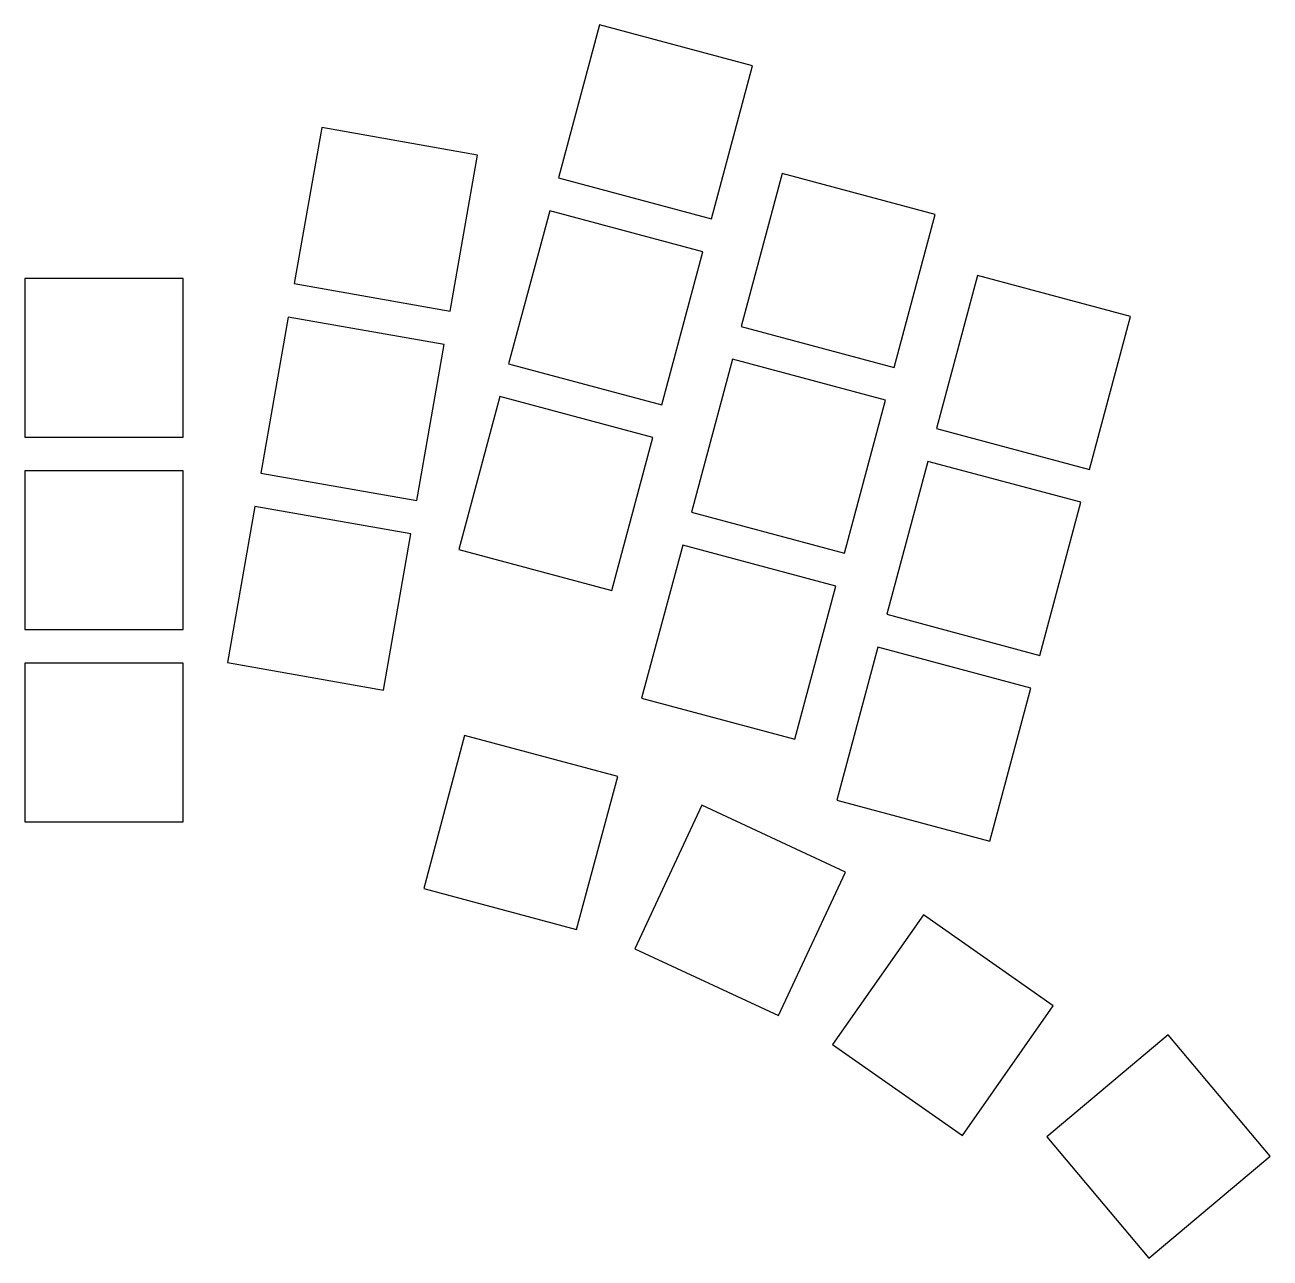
# Model space of a CAD drawing. Header units: millimetres. Extents: x -7 to 103, y -46 to 63.
import ezdxf

# ---------------------------------------------------------------- set-up
doc = ezdxf.new("R2010")
doc.units = ezdxf.units.MM

msp = doc.modelspace()

# ---------------------------------------------------------------- linework, layer by layer
for p, q in [((43.78, 63.42), (40.15, 49.9)), ((57.3, 59.8), (43.78, 63.42)), ((53.67, 46.28), (57.3, 59.8)), ((19.23, 54.34), (16.79, 40.56)), ((33.01, 51.91), (19.23, 54.34)), ((30.58, 38.12), (33.01, 51.91)), ((40.15, 49.9), (53.67, 46.28)), ((59.93, 50.29), (56.3, 36.77)), ((73.45, 46.67), (59.93, 50.29)), ((39.38, 47), (35.75, 33.48)), ((52.9, 43.38), (39.38, 47)), ((69.83, 33.15), (73.45, 46.67)), ((49.28, 29.85), (52.9, 43.38)), ((7, 41), (-7, 41)), ((-7, 41), (-7, 27)), ((7, 27), (7, 41)), ((77.18, 41.27), (73.56, 27.75)), ((90.7, 37.65), (77.18, 41.27)), ((16.79, 40.56), (30.58, 38.12)), ((16.27, 37.6), (13.84, 23.81)), ((30.06, 35.17), (16.27, 37.6)), ((87.08, 24.12), (90.7, 37.65)), ((56.3, 36.77), (69.83, 33.15)), ((27.63, 21.38), (30.06, 35.17)), ((35.75, 33.48), (49.28, 29.85)), ((55.53, 33.87), (51.9, 20.35)), ((69.05, 30.25), (55.53, 33.87)), ((34.98, 30.58), (31.35, 17.06)), ((48.5, 26.96), (34.98, 30.58)), ((65.43, 16.73), (69.05, 30.25)), ((73.56, 27.75), (87.08, 24.12)), ((-7, 27), (7, 27)), ((44.88, 13.43), (48.5, 26.96)), ((72.78, 24.85), (69.16, 11.33)), ((86.3, 21.23), (72.78, 24.85)), ((7, 24), (-7, 24)), ((-7, 24), (-7, 10)), ((7, 10), (7, 24)), ((13.84, 23.81), (27.63, 21.38)), ((82.68, 7.7), (86.3, 21.23)), ((13.32, 20.86), (10.89, 7.07)), ((27.11, 18.43), (13.32, 20.86)), ((51.9, 20.35), (65.43, 16.73)), ((24.68, 4.64), (27.11, 18.43)), ((31.35, 17.06), (44.88, 13.43)), ((51.13, 17.45), (47.5, 3.93)), ((64.65, 13.83), (51.13, 17.45)), ((61.03, 0.31), (64.65, 13.83)), ((69.16, 11.33), (82.68, 7.7)), ((-7, 10), (7, 10)), ((68.38, 8.43), (64.76, -5.09)), ((81.9, 4.81), (68.38, 8.43)), ((7, 7), (-7, 7)), ((-7, 7), (-7, -7)), ((7, -7), (7, 7)), ((10.89, 7.07), (24.68, 4.64)), ((78.28, -8.72), (81.9, 4.81)), ((47.5, 3.93), (61.03, 0.31)), ((31.86, 0.61), (28.24, -12.91)), ((45.39, -3.01), (31.86, 0.61)), ((41.76, -16.53), (45.39, -3.01)), ((64.76, -5.09), (78.28, -8.72)), ((52.83, -5.53), (46.91, -18.22)), ((65.52, -11.45), (52.83, -5.53)), ((-7, -7), (7, -7)), ((59.6, -24.14), (65.52, -11.45)), ((28.24, -12.91), (41.76, -16.53)), ((72.41, -15.23), (64.38, -26.69)), ((83.88, -23.26), (72.41, -15.23)), ((46.91, -18.22), (59.6, -24.14)), ((75.85, -34.72), (83.88, -23.26)), ((94.04, -25.84), (83.32, -34.84)), ((103.04, -36.57), (94.04, -25.84)), ((64.38, -26.69), (75.85, -34.72)), ((83.32, -34.84), (92.32, -45.57)), ((92.32, -45.57), (103.04, -36.57))]:
    msp.add_line(p, q)

doc.saveas('drawing.dxf')
